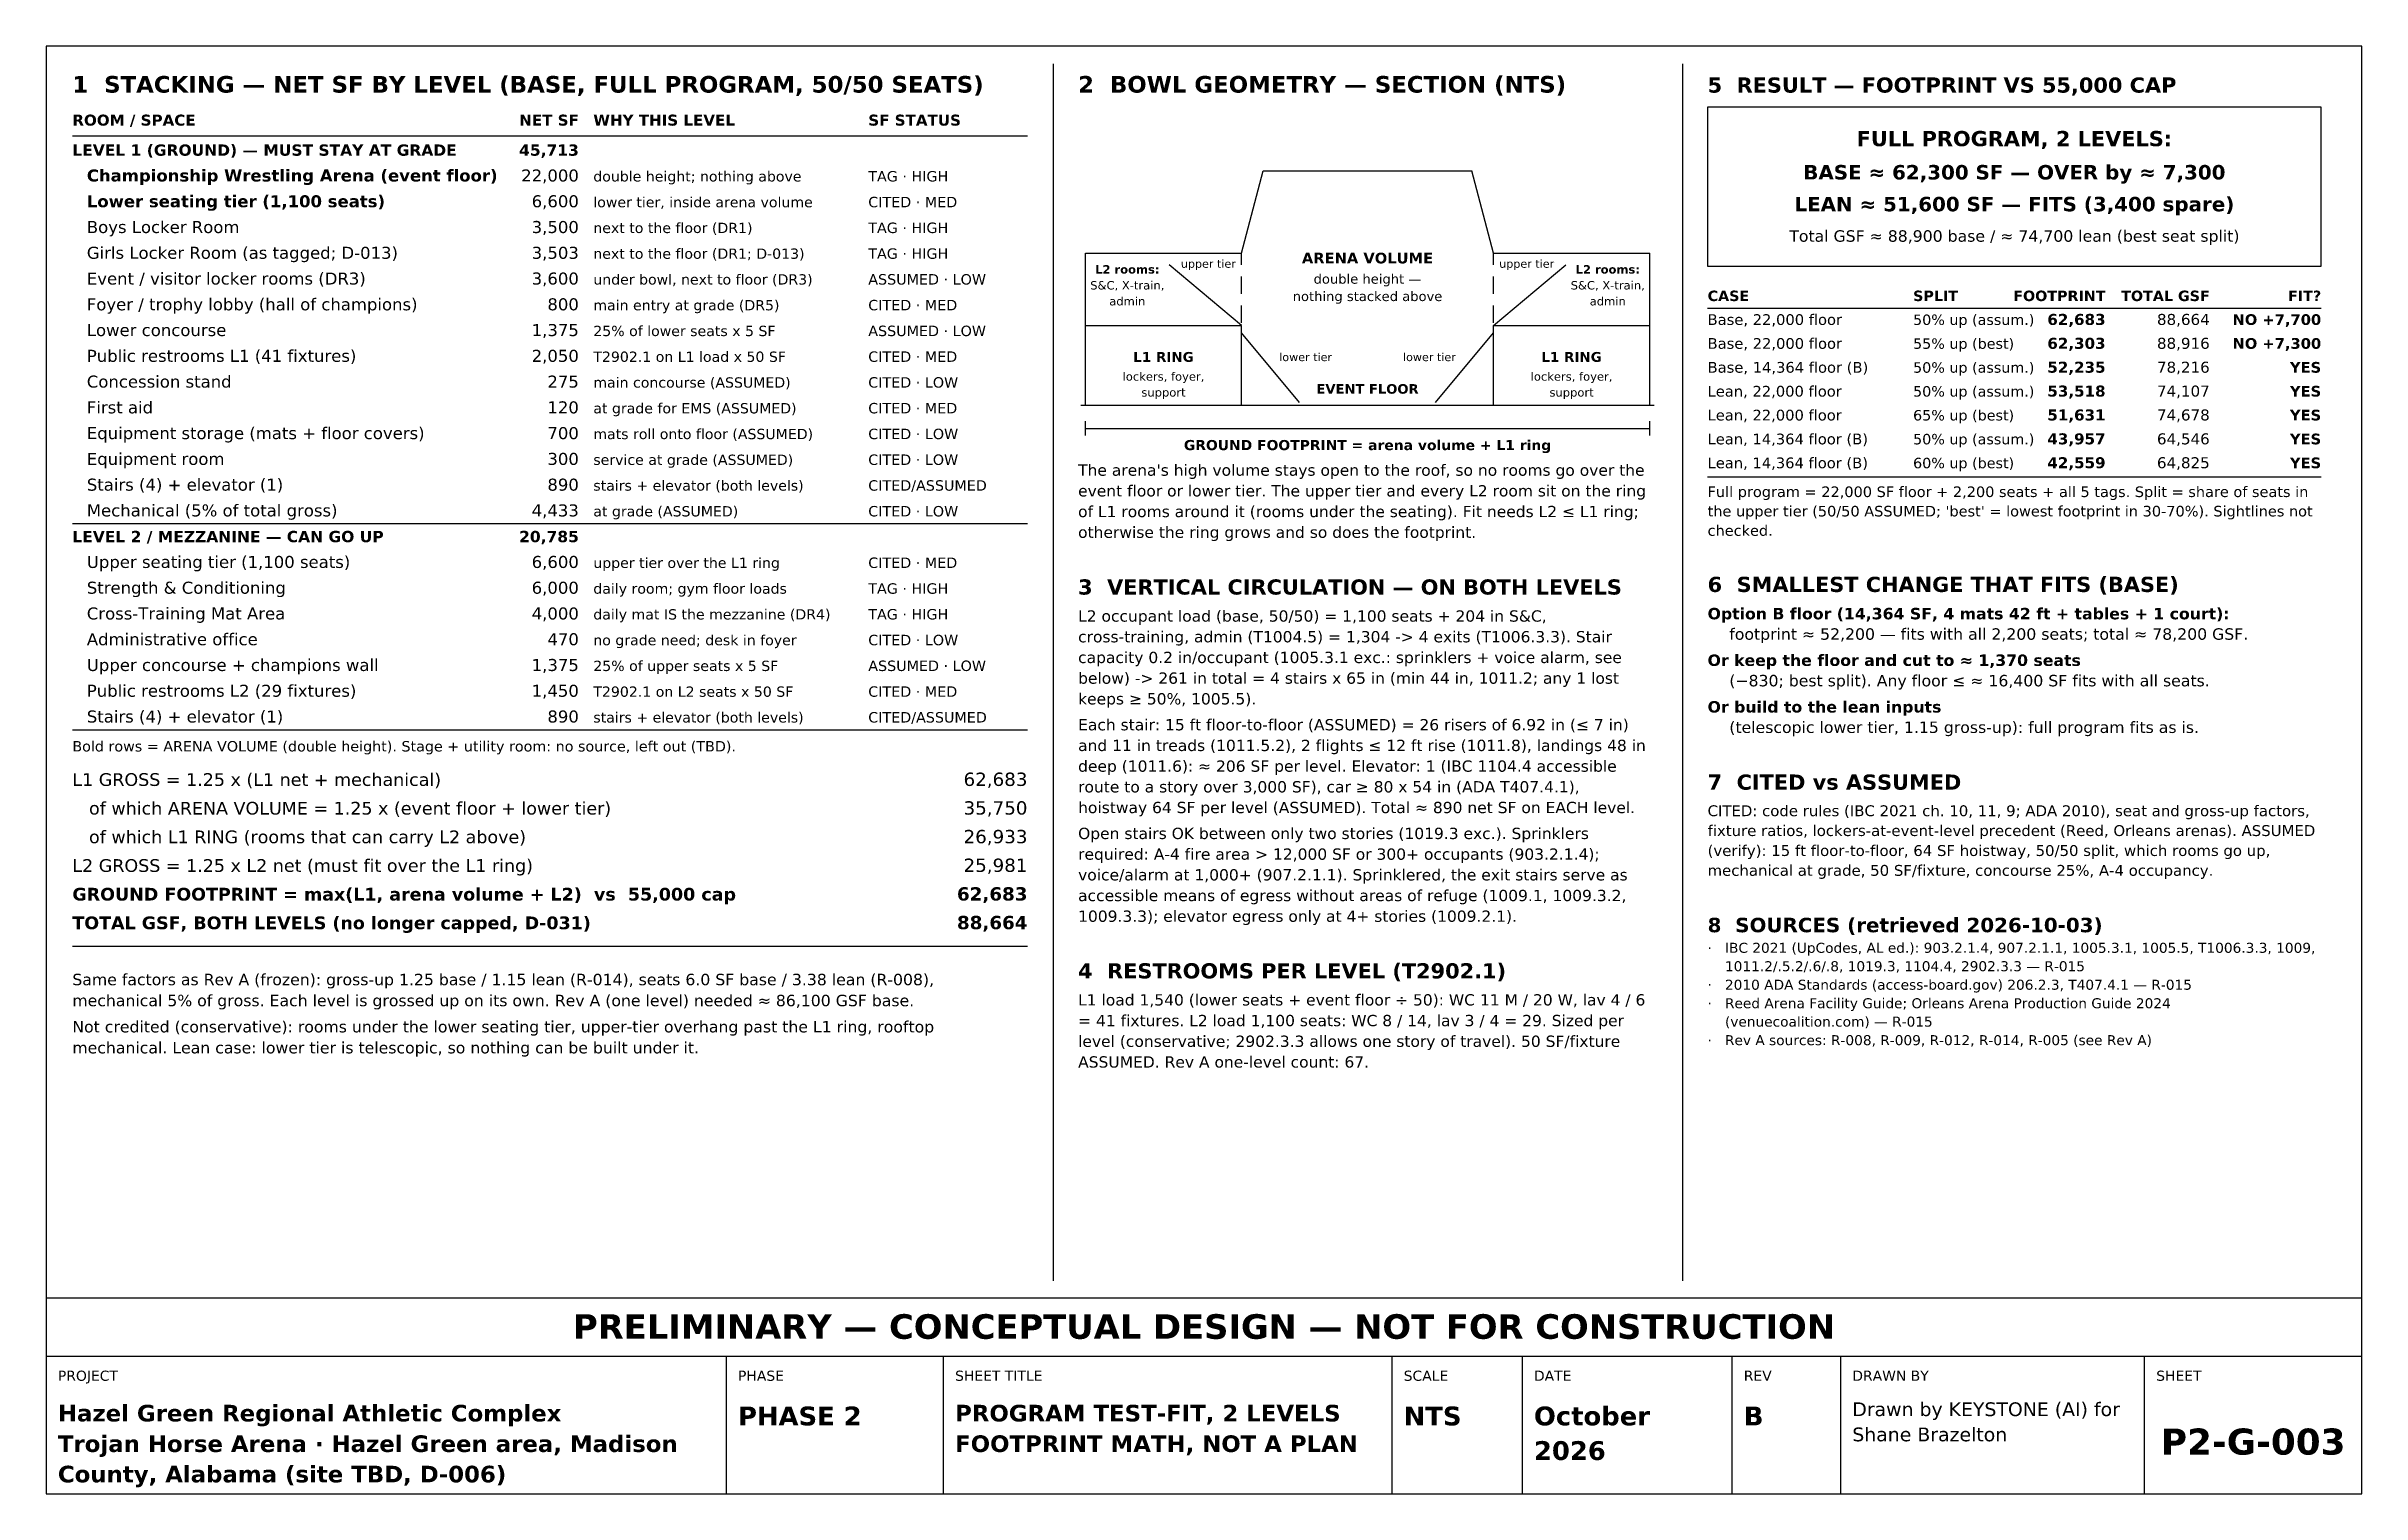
# Model space of a CAD drawing. Header units: inches. Extents: x 0.5 to 16.5, y 0.5 to 10.5.
import ezdxf
from ezdxf.enums import TextEntityAlignment as Align

# ---------------------------------------------------------------- set-up
doc = ezdxf.new("R2010")
doc.units = ezdxf.units.IN
doc.header["$MEASUREMENT"] = 0
for name, color, linetype in [('A-ANNO-TABL', 7, 'Continuous'), ('A-ANNO-TEXT', 7, 'Continuous'), ('G-ANNO-TTLB', 7, 'Continuous')]:
    doc.layers.add(name, color=color, linetype=linetype)
doc.styles.add('KS-BOLD', font='DejaVuSans-Bold.ttf')
doc.styles.add('KS-REG', font='DejaVuSans.ttf')

msp = doc.modelspace()

# ---------------------------------------------------------------- linework, layer by layer
at = {"layer": 'A-ANNO-TABL'}
for p, q in [((0.68, 9.882), (7.28, 9.882)), ((11.98, 8.69), (16.22, 8.69)), ((11.98, 7.525), (16.22, 7.525)), ((0.68, 7.202), (7.28, 7.202)), ((0.68, 5.778), (7.28, 5.778)), ((0.68, 4.282), (7.28, 4.282))]:
    msp.add_line(p, q, dxfattribs=at)
at = {"layer": 'A-ANNO-TEXT'}
for p, q in [((7.46, 1.97), (7.46, 10.38)), ((11.81, 1.97), (11.81, 10.38)), ((8.76, 9.07), (8.91, 9.64)), ((8.91, 9.64), (10.35, 9.64)), ((10.5, 9.07), (10.35, 9.64)), ((7.68, 8.02), (7.68, 9.07)), ((7.68, 9.07), (8.76, 9.07)), ((8.76, 8.57), (8.26, 8.99)), ((8.76, 8.99), (8.76, 9.07)), ((10.5, 9.07), (11.58, 9.07)), ((10.5, 8.99), (10.5, 9.07)), ((10.5, 8.57), (11, 8.99)), ((11.58, 8.02), (11.58, 9.07)), ((8.76, 8.79), (8.76, 8.91)), ((10.5, 8.79), (10.5, 8.91)), ((8.76, 8.59), (8.76, 8.71)), ((10.5, 8.59), (10.5, 8.71)), ((7.68, 8.57), (8.76, 8.57)), ((8.76, 8.02), (8.76, 8.57)), ((9.16, 8.04), (8.76, 8.52)), ((10.1, 8.04), (10.5, 8.52)), ((10.5, 8.57), (11.58, 8.57)), ((10.5, 8.02), (10.5, 8.57)), ((7.65, 8.02), (11.61, 8.02)), ((7.68, 7.81), (7.68, 7.91)), ((7.68, 7.86), (11.58, 7.86)), ((11.58, 7.81), (11.58, 7.91))]:
    msp.add_line(p, q, dxfattribs=at)
msp.add_lwpolyline([(11.98, 8.98), (16.22, 8.98), (16.22, 10.08), (11.98, 10.08)], close=True, dxfattribs=at)
at = {"layer": 'G-ANNO-TTLB'}
for p, q in [((0.5, 1.45), (16.5, 1.45)), ((5.2, 0.5), (5.2, 1.45)), ((6.7, 0.5), (6.7, 1.45)), ((9.8, 0.5), (9.8, 1.45)), ((10.7, 0.5), (10.7, 1.45)), ((12.15, 0.5), (12.15, 1.45)), ((12.9, 0.5), (12.9, 1.45)), ((15, 0.5), (15, 1.45))]:
    msp.add_line(p, q, dxfattribs=at)
for points in [[(0.5, 0.5), (16.5, 0.5), (16.5, 10.5), (0.5, 10.5)], [(0.5, 1.45), (16.5, 1.45), (16.5, 1.85), (0.5, 1.85)]]:
    msp.add_lwpolyline(points, close=True, dxfattribs=at)

# ---------------------------------------------------------------- texts
at = {"layer": 'A-ANNO-TABL'}
for s, height, style, p in [('ROOM / SPACE', 0.076, 'KS-BOLD', (0.68, 9.952)), ('WHY THIS LEVEL', 0.076, 'KS-BOLD', (4.28, 9.952)), ('SF STATUS', 0.076, 'KS-BOLD', (6.18, 9.952)), ('LEVEL 1 (GROUND) — MUST STAY AT GRADE', 0.078, 'KS-BOLD', (0.68, 9.744)), ('Championship Wrestling Arena (event floor)', 0.083, 'KS-BOLD', (0.78, 9.566)), ('double height; nothing above', 0.071, 'KS-REG', (4.28, 9.566)), ('TAG · HIGH', 0.072, 'KS-REG', (6.18, 9.566)), ('Lower seating tier (1,100 seats)', 0.083, 'KS-BOLD', (0.78, 9.388)), ('lower tier, inside arena volume', 0.071, 'KS-REG', (4.28, 9.388)), ('CITED · MED', 0.072, 'KS-REG', (6.18, 9.388)), ('Boys Locker Room', 0.083, 'KS-REG', (0.78, 9.21)), ('next to the floor (DR1)', 0.071, 'KS-REG', (4.28, 9.21)), ('TAG · HIGH', 0.072, 'KS-REG', (6.18, 9.21)), ('Girls Locker Room (as tagged; D-013)', 0.083, 'KS-REG', (0.78, 9.032)), ('next to the floor (DR1; D-013)', 0.071, 'KS-REG', (4.28, 9.032)), ('TAG · HIGH', 0.072, 'KS-REG', (6.18, 9.032)), ('Event / visitor locker rooms (DR3)', 0.083, 'KS-REG', (0.78, 8.854)), ('under bowl, next to floor (DR3)', 0.071, 'KS-REG', (4.28, 8.854)), ('ASSUMED · LOW', 0.072, 'KS-REG', (6.18, 8.854)), ('CASE', 0.072, 'KS-BOLD', (11.98, 8.74)), ('SPLIT', 0.072, 'KS-BOLD', (13.4, 8.74)), ('Foyer / trophy lobby (hall of champions)', 0.083, 'KS-REG', (0.78, 8.676)), ('main entry at grade (DR5)', 0.071, 'KS-REG', (4.28, 8.676)), ('CITED · MED', 0.072, 'KS-REG', (6.18, 8.676)), ('Base, 22,000 floor', 0.074, 'KS-REG', (11.98, 8.575)), ('50% up (assum.)', 0.072, 'KS-REG', (13.4, 8.575)), ('Lower concourse', 0.083, 'KS-REG', (0.78, 8.498)), ('25% of lower seats x 5 SF', 0.071, 'KS-REG', (4.28, 8.498)), ('ASSUMED · LOW', 0.072, 'KS-REG', (6.18, 8.498)), ('Base, 22,000 floor', 0.074, 'KS-REG', (11.98, 8.41)), ('55% up (best)', 0.072, 'KS-REG', (13.4, 8.41)), ('Public restrooms L1 (41 fixtures)', 0.083, 'KS-REG', (0.78, 8.32)), ('T2902.1 on L1 load x 50 SF', 0.071, 'KS-REG', (4.28, 8.32)), ('CITED · MED', 0.072, 'KS-REG', (6.18, 8.32)), ('Base, 14,364 floor (B)', 0.074, 'KS-REG', (11.98, 8.245)), ('Concession stand', 0.083, 'KS-REG', (0.78, 8.142)), ('main concourse (ASSUMED)', 0.071, 'KS-REG', (4.28, 8.142)), ('CITED · LOW', 0.072, 'KS-REG', (6.18, 8.142)), ('50% up (assum.)', 0.072, 'KS-REG', (13.4, 8.245)), ('First aid', 0.083, 'KS-REG', (0.78, 7.964)), ('at grade for EMS (ASSUMED)', 0.071, 'KS-REG', (4.28, 7.964)), ('CITED · MED', 0.072, 'KS-REG', (6.18, 7.964)), ('Lean, 22,000 floor', 0.074, 'KS-REG', (11.98, 8.08)), ('50% up (assum.)', 0.072, 'KS-REG', (13.4, 8.08)), ('Equipment storage (mats + floor covers)', 0.083, 'KS-REG', (0.78, 7.786)), ('mats roll onto floor (ASSUMED)', 0.071, 'KS-REG', (4.28, 7.786)), ('CITED · LOW', 0.072, 'KS-REG', (6.18, 7.786)), ('Lean, 22,000 floor', 0.074, 'KS-REG', (11.98, 7.915)), ('65% up (best)', 0.072, 'KS-REG', (13.4, 7.915)), ('Equipment room', 0.083, 'KS-REG', (0.78, 7.608)), ('service at grade (ASSUMED)', 0.071, 'KS-REG', (4.28, 7.608)), ('CITED · LOW', 0.072, 'KS-REG', (6.18, 7.608)), ('Lean, 14,364 floor (B)', 0.074, 'KS-REG', (11.98, 7.75)), ('50% up (assum.)', 0.072, 'KS-REG', (13.4, 7.75)), ('Lean, 14,364 floor (B)', 0.074, 'KS-REG', (11.98, 7.585)), ('60% up (best)', 0.072, 'KS-REG', (13.4, 7.585)), ('Stairs (4) + elevator (1)', 0.083, 'KS-REG', (0.78, 7.43)), ('stairs + elevator (both levels)', 0.071, 'KS-REG', (4.28, 7.43)), ('CITED/ASSUMED', 0.072, 'KS-REG', (6.18, 7.43)), ('Mechanical (5% of total gross)', 0.083, 'KS-REG', (0.78, 7.252)), ('at grade (ASSUMED)', 0.071, 'KS-REG', (4.28, 7.252)), ('CITED · LOW', 0.072, 'KS-REG', (6.18, 7.252)), ('LEVEL 2 / MEZZANINE — CAN GO UP', 0.078, 'KS-BOLD', (0.68, 7.074)), ('Upper seating tier (1,100 seats)', 0.083, 'KS-REG', (0.78, 6.896)), ('upper tier over the L1 ring', 0.071, 'KS-REG', (4.28, 6.896)), ('CITED · MED', 0.072, 'KS-REG', (6.18, 6.896)), ('Strength & Conditioning', 0.083, 'KS-REG', (0.78, 6.718)), ('daily room; gym floor loads', 0.071, 'KS-REG', (4.28, 6.718)), ('TAG · HIGH', 0.072, 'KS-REG', (6.18, 6.718)), ('Cross-Training Mat Area', 0.083, 'KS-REG', (0.78, 6.54)), ('daily mat IS the mezzanine (DR4)', 0.071, 'KS-REG', (4.28, 6.54)), ('TAG · HIGH', 0.072, 'KS-REG', (6.18, 6.54)), ('Administrative office', 0.083, 'KS-REG', (0.78, 6.362)), ('no grade need; desk in foyer', 0.071, 'KS-REG', (4.28, 6.362)), ('CITED · LOW', 0.072, 'KS-REG', (6.18, 6.362)), ('Upper concourse + champions wall', 0.083, 'KS-REG', (0.78, 6.184)), ('25% of upper seats x 5 SF', 0.071, 'KS-REG', (4.28, 6.184)), ('ASSUMED · LOW', 0.072, 'KS-REG', (6.18, 6.184)), ('Public restrooms L2 (29 fixtures)', 0.083, 'KS-REG', (0.78, 6.006)), ('T2902.1 on L2 seats x 50 SF', 0.071, 'KS-REG', (4.28, 6.006)), ('CITED · MED', 0.072, 'KS-REG', (6.18, 6.006)), ('Stairs (4) + elevator (1)', 0.083, 'KS-REG', (0.78, 5.828)), ('stairs + elevator (both levels)', 0.071, 'KS-REG', (4.28, 5.828)), ('CITED/ASSUMED', 0.072, 'KS-REG', (6.18, 5.828)), ('Bold rows = ARENA VOLUME (double height). Stage + utility room: no source, left out (TBD).', 0.072, 'KS-REG', (0.68, 5.628)), ('L1 GROSS = 1.25 x (L1 net + mechanical)', 0.088, 'KS-REG', (0.68, 5.39)), ('   of which ARENA VOLUME = 1.25 x (event floor + lower tier)', 0.088, 'KS-REG', (0.68, 5.192)), ('   of which L1 RING (rooms that can carry L2 above)', 0.088, 'KS-REG', (0.68, 4.994)), ('L2 GROSS = 1.25 x L2 net (must fit over the L1 ring)', 0.088, 'KS-REG', (0.68, 4.796)), ('GROUND FOOTPRINT = max(L1, arena volume + L2)  vs  55,000 cap', 0.088, 'KS-BOLD', (0.68, 4.598)), ('TOTAL GSF, BOTH LEVELS (no longer capped, D-031)', 0.088, 'KS-BOLD', (0.68, 4.4))]:
    msp.add_text(s, height=height, dxfattribs=dict(at, style=style)).set_placement(p)
for s, height, style, p in [('NET SF', 0.076, 'KS-BOLD', (4.18, 9.952)), ('45,713', 0.078, 'KS-BOLD', (4.18, 9.744)), ('22,000', 0.083, 'KS-REG', (4.18, 9.566)), ('6,600', 0.083, 'KS-REG', (4.18, 9.388)), ('3,500', 0.083, 'KS-REG', (4.18, 9.21)), ('3,503', 0.083, 'KS-REG', (4.18, 9.032)), ('3,600', 0.083, 'KS-REG', (4.18, 8.854)), ('FOOTPRINT', 0.072, 'KS-BOLD', (14.73, 8.74)), ('TOTAL GSF', 0.072, 'KS-BOLD', (15.45, 8.74)), ('FIT?', 0.072, 'KS-BOLD', (16.22, 8.74)), ('800', 0.083, 'KS-REG', (4.18, 8.676)), ('62,683', 0.076, 'KS-BOLD', (14.73, 8.575)), ('88,664', 0.076, 'KS-REG', (15.45, 8.575)), ('NO +7,700', 0.074, 'KS-BOLD', (16.22, 8.575)), ('1,375', 0.083, 'KS-REG', (4.18, 8.498)), ('62,303', 0.076, 'KS-BOLD', (14.73, 8.41)), ('88,916', 0.076, 'KS-REG', (15.45, 8.41)), ('NO +7,300', 0.074, 'KS-BOLD', (16.22, 8.41)), ('2,050', 0.083, 'KS-REG', (4.18, 8.32)), ('52,235', 0.076, 'KS-BOLD', (14.73, 8.245)), ('78,216', 0.076, 'KS-REG', (15.45, 8.245)), ('YES', 0.074, 'KS-BOLD', (16.22, 8.245)), ('275', 0.083, 'KS-REG', (4.18, 8.142)), ('120', 0.083, 'KS-REG', (4.18, 7.964)), ('53,518', 0.076, 'KS-BOLD', (14.73, 8.08)), ('74,107', 0.076, 'KS-REG', (15.45, 8.08)), ('YES', 0.074, 'KS-BOLD', (16.22, 8.08)), ('700', 0.083, 'KS-REG', (4.18, 7.786)), ('51,631', 0.076, 'KS-BOLD', (14.73, 7.915)), ('74,678', 0.076, 'KS-REG', (15.45, 7.915)), ('YES', 0.074, 'KS-BOLD', (16.22, 7.915)), ('300', 0.083, 'KS-REG', (4.18, 7.608)), ('43,957', 0.076, 'KS-BOLD', (14.73, 7.75)), ('64,546', 0.076, 'KS-REG', (15.45, 7.75)), ('YES', 0.074, 'KS-BOLD', (16.22, 7.75)), ('42,559', 0.076, 'KS-BOLD', (14.73, 7.585)), ('64,825', 0.076, 'KS-REG', (15.45, 7.585)), ('YES', 0.074, 'KS-BOLD', (16.22, 7.585)), ('890', 0.083, 'KS-REG', (4.18, 7.43)), ('4,433', 0.083, 'KS-REG', (4.18, 7.252)), ('20,785', 0.078, 'KS-BOLD', (4.18, 7.074)), ('6,600', 0.083, 'KS-REG', (4.18, 6.896)), ('6,000', 0.083, 'KS-REG', (4.18, 6.718)), ('4,000', 0.083, 'KS-REG', (4.18, 6.54)), ('470', 0.083, 'KS-REG', (4.18, 6.362)), ('1,375', 0.083, 'KS-REG', (4.18, 6.184)), ('1,450', 0.083, 'KS-REG', (4.18, 6.006)), ('890', 0.083, 'KS-REG', (4.18, 5.828)), ('62,683', 0.092, 'KS-REG', (7.28, 5.39)), ('35,750', 0.092, 'KS-REG', (7.28, 5.192)), ('26,933', 0.092, 'KS-REG', (7.28, 4.994)), ('25,981', 0.092, 'KS-REG', (7.28, 4.796)), ('62,683', 0.092, 'KS-BOLD', (7.28, 4.598)), ('88,664', 0.092, 'KS-BOLD', (7.28, 4.4))]:
    msp.add_text(s, height=height, dxfattribs=dict(at, style=style)).set_placement(p, align=Align.RIGHT)
at = {"layer": 'A-ANNO-TEXT'}
for s, height, style, p in [('1  STACKING — NET SF BY LEVEL (BASE, FULL PROGRAM, 50/50 SEATS)', 0.115, 'KS-BOLD', (0.68, 10.18)), ('2  BOWL GEOMETRY — SECTION (NTS)', 0.115, 'KS-BOLD', (7.63, 10.18)), ('5  RESULT — FOOTPRINT VS 55,000 CAP', 0.105, 'KS-BOLD', (11.98, 10.18)), ('upper tier', 0.056, 'KS-REG', (10.54, 8.97)), ('lower tier', 0.056, 'KS-REG', (9.02, 8.325)), ("The arena's high volume stays open to the roof, so no rooms go over the", 0.078, 'KS-REG', (7.63, 7.533)), ('event floor or lower tier. The upper tier and every L2 room sit on the ring', 0.078, 'KS-REG', (7.63, 7.39)), ('Full program = 22,000 SF floor + 2,200 seats + all 5 tags. Split = share of seats in', 0.073, 'KS-REG', (11.98, 7.386)), ('of L1 rooms around it (rooms under the seating). Fit needs L2 ≤ L1 ring;', 0.078, 'KS-REG', (7.63, 7.247)), ("the upper tier (50/50 ASSUMED; 'best' = lowest footprint in 30-70%). Sightlines not", 0.073, 'KS-REG', (11.98, 7.252)), ('otherwise the ring grows and so does the footprint.', 0.078, 'KS-REG', (7.63, 7.104)), ('checked.', 0.073, 'KS-REG', (11.98, 7.118)), ('3  VERTICAL CIRCULATION — ON BOTH LEVELS', 0.105, 'KS-BOLD', (7.63, 6.712)), ('6  SMALLEST CHANGE THAT FITS (BASE)', 0.105, 'KS-BOLD', (11.98, 6.73)), ('L2 occupant load (base, 50/50) = 1,100 seats + 204 in S&C,', 0.078, 'KS-REG', (7.63, 6.525)), ('Option B floor (14,364 SF, 4 mats 42 ft + tables + 1 court):', 0.079, 'KS-BOLD', (11.98, 6.541)), ('cross-training, admin (T1004.5) = 1,304 -> 4 exits (T1006.3.3). Stair', 0.078, 'KS-REG', (7.63, 6.382)), ('footprint ≈ 52,200 — fits with all 2,200 seats; total ≈ 78,200 GSF.', 0.079, 'KS-REG', (12.13, 6.4)), ('capacity 0.2 in/occupant (1005.3.1 exc.: sprinklers + voice alarm, see', 0.078, 'KS-REG', (7.63, 6.239)), ('Or keep the floor and cut to ≈ 1,370 seats', 0.079, 'KS-BOLD', (11.98, 6.219)), ('below) -> 261 in total = 4 stairs x 65 in (min 44 in, 1011.2; any 1 lost', 0.078, 'KS-REG', (7.63, 6.096)), ('(−830; best split). Any floor ≤ ≈ 16,400 SF fits with all seats.', 0.079, 'KS-REG', (12.13, 6.078)), ('keeps ≥ 50%, 1005.5).', 0.078, 'KS-REG', (7.63, 5.953)), ('Or build to the lean inputs', 0.079, 'KS-BOLD', (11.98, 5.897)), ('Each stair: 15 ft floor-to-floor (ASSUMED) = 26 risers of 6.92 in (≤ 7 in)', 0.078, 'KS-REG', (7.63, 5.774)), ('(telescopic lower tier, 1.15 gross-up): full program fits as is.', 0.079, 'KS-REG', (12.13, 5.756)), ('and 11 in treads (1011.5.2), 2 flights ≤ 12 ft rise (1011.8), landings 48 in', 0.078, 'KS-REG', (7.63, 5.631)), ('deep (1011.6): ≈ 206 SF per level. Elevator: 1 (IBC 1104.4 accessible', 0.078, 'KS-REG', (7.63, 5.488)), ('7  CITED vs ASSUMED', 0.105, 'KS-BOLD', (11.98, 5.364)), ('route to a story over 3,000 SF), car ≥ 80 x 54 in (ADA T407.4.1),', 0.078, 'KS-REG', (7.63, 5.345)), ('hoistway 64 SF per level (ASSUMED). Total ≈ 890 net SF on EACH level.', 0.078, 'KS-REG', (7.63, 5.202)), ('fixture ratios, lockers-at-event-level precedent (Reed, Orleans arenas). ASSUMED', 0.075, 'KS-REG', (11.98, 5.044)), ('CITED: code rules (IBC 2021 ch. 10, 11, 9; ADA 2010), seat and gross-up factors,', 0.075, 'KS-REG', (11.98, 5.181)), ('Open stairs OK between only two stories (1019.3 exc.). Sprinklers', 0.078, 'KS-REG', (7.63, 5.023)), ('required: A-4 fire area > 12,000 SF or 300+ occupants (903.2.1.4);', 0.078, 'KS-REG', (7.63, 4.88)), ('(verify): 15 ft floor-to-floor, 64 SF hoistway, 50/50 split, which rooms go up,', 0.075, 'KS-REG', (11.98, 4.906)), ('voice/alarm at 1,000+ (907.2.1.1). Sprinklered, the exit stairs serve as', 0.078, 'KS-REG', (7.63, 4.737)), ('mechanical at grade, 50 SF/fixture, concourse 25%, A-4 occupancy.', 0.075, 'KS-REG', (11.98, 4.769)), ('accessible means of egress without areas of refuge (1009.1, 1009.3.2,', 0.078, 'KS-REG', (7.63, 4.594)), ('1009.3.3); elevator egress only at 4+ stories (1009.2.1).', 0.078, 'KS-REG', (7.63, 4.451)), ('8  SOURCES (retrieved 2026-10-03)', 0.1, 'KS-BOLD', (11.98, 4.379)), ('4  RESTROOMS PER LEVEL (T2902.1)', 0.105, 'KS-BOLD', (7.63, 4.06)), ('·', 0.069, 'KS-REG', (11.98, 4.237)), ('IBC 2021 (UpCodes, AL ed.): 903.2.1.4, 907.2.1.1, 1005.3.1, 1005.5, T1006.3.3, 1009,', 0.069, 'KS-REG', (12.1, 4.237)), ('1011.2/.5.2/.6/.8, 1019.3, 1104.4, 2902.3.3 — R-015', 0.069, 'KS-REG', (12.1, 4.11)), ('Same factors as Rev A (frozen): gross-up 1.25 base / 1.15 lean (R-014), seats 6.0 SF base / 3.38 lean (R-008),', 0.079, 'KS-REG', (0.68, 4.013)), ('·', 0.069, 'KS-REG', (11.98, 3.982)), ('2010 ADA Standards (access-board.gov) 206.2.3, T407.4.1 — R-015', 0.069, 'KS-REG', (12.1, 3.982)), ('mechanical 5% of gross. Each level is grossed up on its own. Rev A (one level) needed ≈ 86,100 GSF base.', 0.079, 'KS-REG', (0.68, 3.868)), ('L1 load 1,540 (lower seats + event floor ÷ 50): WC 11 M / 20 W, lav 4 / 6', 0.078, 'KS-REG', (7.63, 3.873)), ('·', 0.069, 'KS-REG', (11.98, 3.854)), ('Reed Arena Facility Guide; Orleans Arena Production Guide 2024', 0.069, 'KS-REG', (12.1, 3.854)), ('Not credited (conservative): rooms under the lower seating tier, upper-tier overhang past the L1 ring, rooftop', 0.079, 'KS-REG', (0.68, 3.687)), ('= 41 fixtures. L2 load 1,100 seats: WC 8 / 14, lav 3 / 4 = 29. Sized per', 0.078, 'KS-REG', (7.63, 3.73)), ('(venuecoalition.com) — R-015', 0.069, 'KS-REG', (12.1, 3.727)), ('mechanical. Lean case: lower tier is telescopic, so nothing can be built under it.', 0.079, 'KS-REG', (0.68, 3.542)), ('ASSUMED. Rev A one-level count: 67.', 0.078, 'KS-REG', (7.63, 3.444)), ('level (conservative; 2902.3.3 allows one story of travel). 50 SF/fixture', 0.078, 'KS-REG', (7.63, 3.587)), ('·', 0.069, 'KS-REG', (11.98, 3.599)), ('Rev A sources: R-008, R-009, R-012, R-014, R-005 (see Rev A)', 0.069, 'KS-REG', (12.1, 3.599))]:
    msp.add_text(s, height=height, dxfattribs=dict(at, style=style)).set_placement(p)
for s, height, style, p in [('FULL PROGRAM, 2 LEVELS:', 0.105, 'KS-BOLD', (14.1, 9.81)), ('BASE ≈ 62,300 SF — OVER by ≈ 7,300', 0.1, 'KS-BOLD', (14.1, 9.58)), ('LEAN ≈ 51,600 SF — FITS (3,400 spare)', 0.1, 'KS-BOLD', (14.1, 9.36)), ('Total GSF ≈ 88,900 base / ≈ 74,700 lean (best seat split)', 0.079, 'KS-REG', (14.1, 9.15)), ('L2 rooms:', 0.058, 'KS-BOLD', (7.97, 8.93)), ('ARENA VOLUME', 0.074, 'KS-BOLD', (9.63, 9)), ('L2 rooms:', 0.058, 'KS-BOLD', (11.29, 8.93)), ('S&C, X-train,', 0.058, 'KS-REG', (7.97, 8.82)), ('nothing stacked above', 0.066, 'KS-REG', (9.63, 8.74)), ('double height —', 0.066, 'KS-REG', (9.63, 8.86)), ('S&C, X-train,', 0.058, 'KS-REG', (11.29, 8.82)), ('admin', 0.058, 'KS-REG', (7.97, 8.71)), ('admin', 0.058, 'KS-REG', (11.29, 8.71)), ('L1 RING', 0.068, 'KS-BOLD', (8.22, 8.32)), ('L1 RING', 0.068, 'KS-BOLD', (11.04, 8.32)), ('lockers, foyer,', 0.058, 'KS-REG', (8.22, 8.19)), ('EVENT FLOOR', 0.066, 'KS-BOLD', (9.63, 8.1)), ('lockers, foyer,', 0.058, 'KS-REG', (11.04, 8.19)), ('support', 0.058, 'KS-REG', (8.22, 8.08)), ('support', 0.058, 'KS-REG', (11.04, 8.08)), ('GROUND FOOTPRINT = arena volume + L1 ring', 0.07, 'KS-BOLD', (9.63, 7.71))]:
    msp.add_text(s, height=height, dxfattribs=dict(at, style=style)).set_placement(p, align=Align.CENTER)
at = {"layer": 'A-ANNO-TEXT', "style": 'KS-REG'}
for s, p in [('upper tier', (8.72, 8.97)), ('lower tier', (10.24, 8.325))]:
    msp.add_text(s, height=0.056, dxfattribs=at).set_placement(p, align=Align.RIGHT)
at = {"layer": 'G-ANNO-TTLB', "style": 'KS-BOLD'}
for s, height, p in [('PRELIMINARY — CONCEPTUAL DESIGN — NOT FOR CONSTRUCTION', 0.17, (8.5, 1.57)), ('P2-G-003', 0.18, (15.75, 0.77))]:
    msp.add_text(s, height=height, dxfattribs=at).set_placement(p, align=Align.CENTER)
at = {"layer": 'G-ANNO-TTLB'}
for s, height, style, p in [('PROJECT', 0.07, 'KS-REG', (0.58, 1.28)), ('PHASE', 0.07, 'KS-REG', (5.28, 1.28)), ('SHEET TITLE', 0.07, 'KS-REG', (6.78, 1.28)), ('SCALE', 0.07, 'KS-REG', (9.88, 1.28)), ('DATE', 0.07, 'KS-REG', (10.78, 1.28)), ('REV', 0.07, 'KS-REG', (12.23, 1.28)), ('DRAWN BY', 0.07, 'KS-REG', (12.98, 1.28)), ('SHEET', 0.07, 'KS-REG', (15.08, 1.28)), ('Drawn by KEYSTONE (AI) for', 0.095, 'KS-REG', (12.98, 1.036)), ('Hazel Green Regional Athletic Complex', 0.115, 'KS-BOLD', (0.58, 0.999)), ('PHASE 2', 0.13, 'KS-BOLD', (5.28, 0.972)), ('PROGRAM TEST-FIT, 2 LEVELS', 0.115, 'KS-BOLD', (6.78, 0.999)), ('NTS', 0.13, 'KS-BOLD', (9.88, 0.972)), ('October', 0.13, 'KS-BOLD', (10.78, 0.972)), ('B', 0.13, 'KS-BOLD', (12.23, 0.972)), ('Shane Brazelton', 0.095, 'KS-REG', (12.98, 0.862)), ('Trojan Horse Arena · Hazel Green area, Madison', 0.115, 'KS-BOLD', (0.58, 0.788)), ('FOOTPRINT MATH, NOT A PLAN', 0.115, 'KS-BOLD', (6.78, 0.788)), ('2026', 0.13, 'KS-BOLD', (10.78, 0.733)), ('County, Alabama (site TBD, D-006)', 0.115, 'KS-BOLD', (0.58, 0.578))]:
    msp.add_text(s, height=height, dxfattribs=dict(at, style=style)).set_placement(p)

doc.saveas('drawing.dxf')
